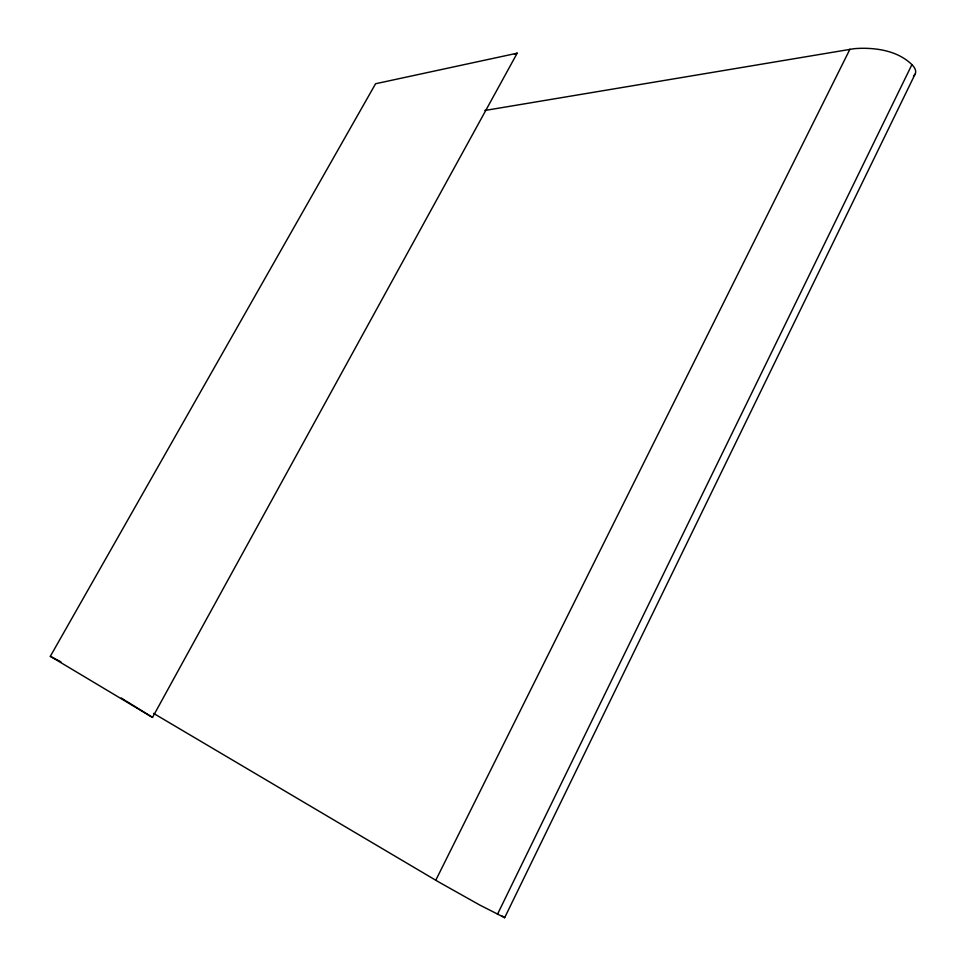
<?xml version="1.0" encoding="UTF-8"?>
<svg xmlns="http://www.w3.org/2000/svg" width="966" height="966" viewBox="0 0 966 966"><rect width="100%" height="100%" fill="white"/><g stroke="black" fill="none" stroke-linecap="round" stroke-linejoin="round"><path stroke-width="1.45" d="M153.57 713.379L439.023 882.163L479.547 904.925L504.663 917.688L915.14 74.044M497.454 914.343L911.916 64.613C898.754 51.766 879.507 48.095 861.72 48.3A102.468 48.892 22.2 0 0 853.932 48.723L484.847 110.486M435.763 880.255L849.959 49.181M152.519 717.424L517.196 53.19L375.581 83.74L50.317 656.325L152.519 717.424L126.148 701.038M514.443 54.301L517.196 53.19M50.317 656.325L60.906 661.843M502.187 916.022L504.663 917.688M121.245 698.007L124.916 700.278M911.916 64.613A18.451 9.189 22.4 0 1 913.45 75.903"/></g></svg>
